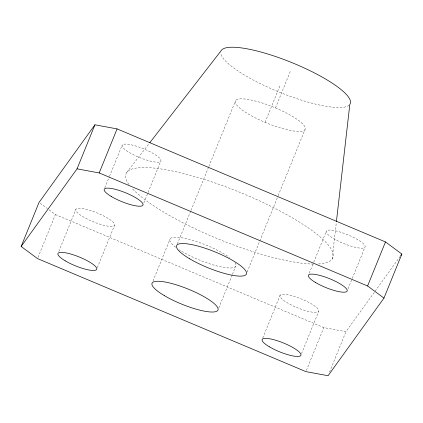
<?xml version="1.0" encoding="UTF-8"?>
<svg xmlns="http://www.w3.org/2000/svg" width="423" height="423" viewBox="0 0 423 423"><rect width="100%" height="100%" fill="white"/><g stroke="black" fill="none" stroke-linecap="round" stroke-linejoin="round"><path stroke-width="0.32" stroke-dasharray="2.12 1.59" d="M332.14 259.061L336.333 222.366M38.017 257.374L55.402 214.556L47.482 208.692M58.818 251.463L75.955 209.258M104.835 187.833L109.303 176.825M109.552 176.211L122.221 145.02M97.343 267.685L114.48 225.485A20.933 4.817 22.1 0 0 88.09 209.84A20.933 4.817 22.1 0 0 83.082 216.793A20.933 4.817 22.1 0 0 114.48 225.485M143.857 202.834L147.828 193.047M148.076 192.439L160.745 161.242A20.933 4.817 22.1 0 0 134.355 145.597A20.933 4.817 22.1 0 0 129.348 152.55A20.933 4.817 22.1 0 0 160.745 161.242M153.015 281.015L170.152 238.81M177.348 244.013L190.731 211.045M190.979 210.432L208.581 167.085M208.83 166.477L235.606 100.537M265.073 122.363L280.401 84.616M275.484 107.913L290.813 70.165M218.76 307.986L232.169 274.955M232.417 274.342L235.648 266.39M247.185 271.994L277.927 196.288M278.175 195.68L304.951 129.739A37.679 8.666 22.1 0 0 257.448 101.578A37.679 8.666 22.1 0 0 248.433 114.094A37.679 8.666 22.1 0 0 304.951 129.739M262.752 338.062L280.137 295.243M309.266 273.21L313.485 262.81M313.734 262.197L326.403 231.006M301.525 353.67L318.662 311.471A20.933 4.817 22.1 0 0 292.272 295.825A20.933 4.817 22.1 0 0 287.265 302.778A20.933 4.817 22.1 0 0 318.662 311.471M306.411 370.4L323.796 327.582L345.951 331.68L399.92 256.735M348.039 288.819L352.01 279.032M352.259 278.424L364.927 247.228A20.933 4.817 22.1 0 0 338.537 231.582A20.933 4.817 22.1 0 0 333.53 238.54A20.933 4.817 22.1 0 0 364.927 247.228M329.559 372.05L345.951 331.68M126.673 172.536L149.34 143.291M55.402 214.556L323.796 327.582M40.09 203.214L46.953 208.301M235.035 262.731A35.585 8.185 22.1 0 1 219.109 266.453A35.585 8.185 22.1 0 1 179.341 249.803M175.714 247.259A35.585 8.185 22.1 0 1 183.608 238.096A35.585 8.185 22.1 0 1 229.53 257.528M128.967 184.555A111.635 25.681 22.1 0 1 244.076 194.067A111.635 25.681 22.1 0 1 318.419 263.963M313.633 264.063A111.635 25.681 22.1 0 1 214.932 237.61A111.635 25.681 22.1 0 1 131.669 187.891M349.149 105.158A69.774 16.053 22.1 0 1 278.926 92.003A69.774 16.053 22.1 0 1 220.679 52.648"/><path stroke-width="0.63" d="M336.407 221.715L349.816 104.428A69.774 16.053 22.1 0 0 295.243 64.005A69.774 16.053 22.1 0 0 221.398 50.353L149.747 142.773M21.15 246.472L39.032 202.432L94.932 124.806L117.086 128.904L385.48 241.93L401.85 254.054L383.968 298.093L328.068 375.719L305.914 371.621L37.52 258.596L21.15 246.472L77.049 168.846L94.932 124.806M77.049 168.846L99.204 172.944L117.086 128.904M383.968 298.093L367.598 285.969L385.48 241.93M400.692 255.661L401.85 254.054M99.204 172.944L367.598 285.969M65.2 260.832A20.933 4.817 22.1 0 0 96.597 269.52A20.933 4.817 22.1 0 0 70.207 253.879A20.933 4.817 22.1 0 0 65.2 260.832M111.466 196.589A20.933 4.817 22.1 0 0 142.863 205.282A20.933 4.817 22.1 0 0 116.473 189.636A20.933 4.817 22.1 0 0 111.466 196.589M315.648 282.575A20.933 4.817 22.1 0 0 347.045 291.267A20.933 4.817 22.1 0 0 320.655 275.622A20.933 4.817 22.1 0 0 315.648 282.575M269.382 346.818A20.933 4.817 22.1 0 0 300.779 355.505A20.933 4.817 22.1 0 0 274.39 339.865A20.933 4.817 22.1 0 0 269.382 346.818M164.388 295.656A35.585 8.185 22.1 0 0 217.766 310.429A35.585 8.185 22.1 0 0 172.901 283.833A35.585 8.185 22.1 0 0 164.388 295.656M189.678 258.797A37.679 8.666 22.1 0 0 246.197 274.437A37.679 8.666 22.1 0 0 198.694 246.276A37.679 8.666 22.1 0 0 189.678 258.797"/></g></svg>
